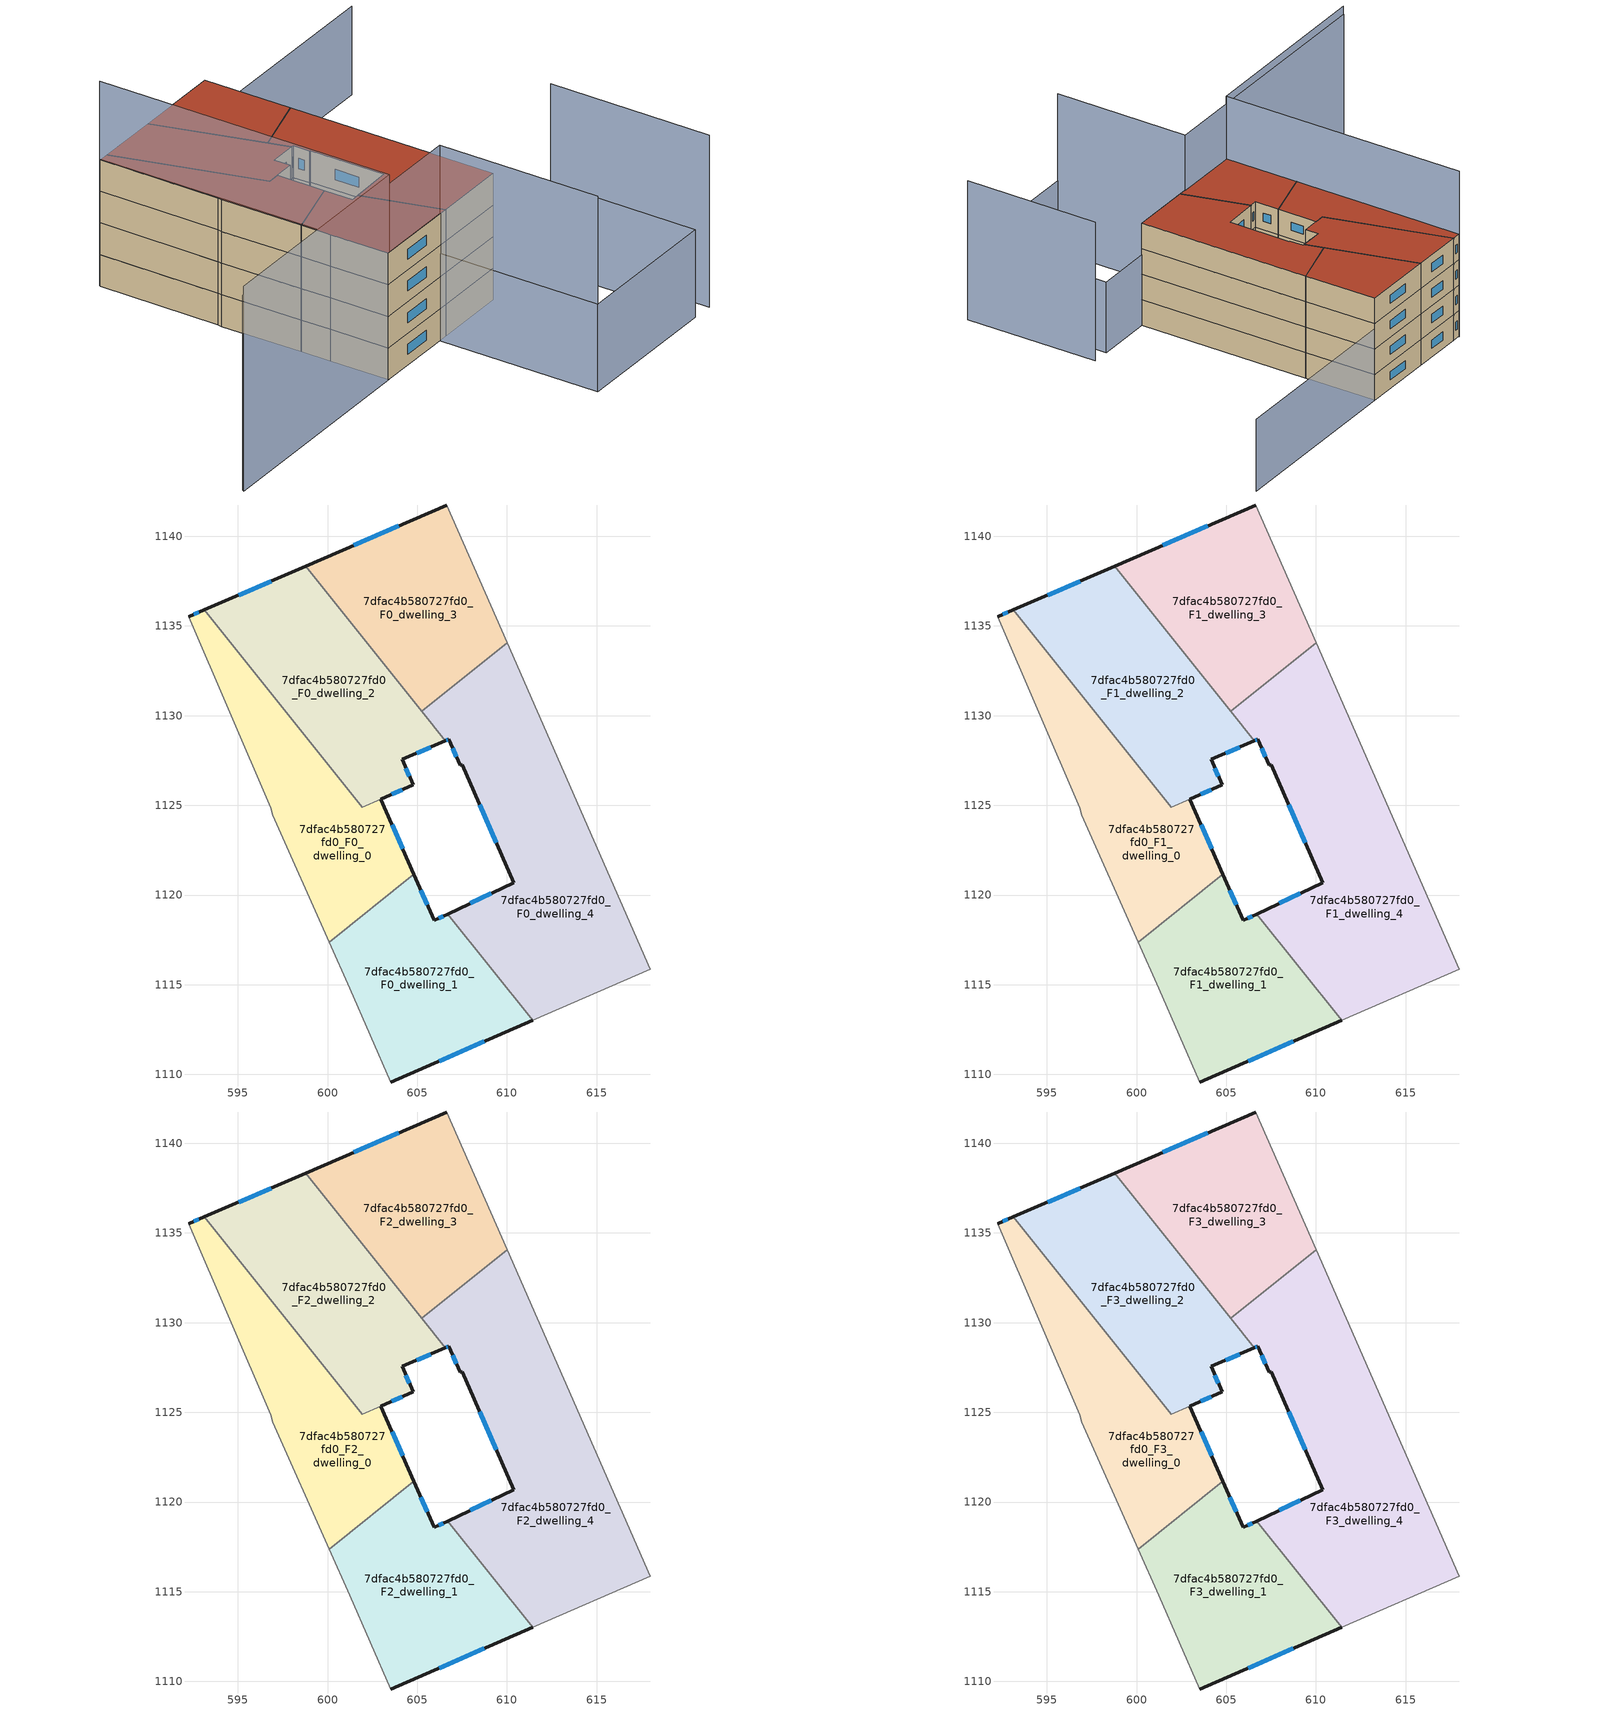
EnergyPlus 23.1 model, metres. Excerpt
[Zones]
7dfac4b580727fd0_F0_dwelling_0
 floor ground (EU_floor_Construction): 602.97,1125.34 604.82,1121.14 600.1,1117.37 596.94,1124.46 596.82,1124.88 592.26,1135.52 593.12,1135.89 601.93,1124.89 z0
 wall outside (EU_wall_Construction): 593.12,1135.89 592.26,1135.52 / 604.82,1121.14 602.97,1125.34 z0:3
 wall adiabatic (EU_wall_Construction): 592.26,1135.52 596.82,1124.88 596.94,1124.46 600.1,1117.37 z0:3
 wall to 7dfac4b580727fd0_F0_dwelling_1 (EU_wall_Construction): 600.1,1117.37 604.82,1121.14 z0:3
 wall to 7dfac4b580727fd0_F0_dwelling_2 (EU_wall_Construction): 602.97,1125.34 601.93,1124.89 593.12,1135.89 z0:3
 window (EU_Window_Construction): 592.83,1135.76 592.55,1135.64 / 604.19,1122.57 603.6,1123.92 z1.02:1.98
7dfac4b580727fd0_F0_dwelling_1
 floor ground (EU_floor_Construction): 606.69,1118.94 611.44,1113.01 603.53,1109.58 601.24,1114.81 600.1,1117.37 604.82,1121.14 605.94,1118.58 z0
 wall outside (EU_wall_Construction): 603.53,1109.58 611.44,1113.01 / 606.69,1118.94 605.94,1118.58 604.82,1121.14 z0:3
 wall adiabatic (EU_wall_Construction): 600.1,1117.37 601.24,1114.81 603.53,1109.58 z0:3
 wall to 7dfac4b580727fd0_F0_dwelling_4 (EU_wall_Construction): 611.44,1113.01 606.7,1118.94 z0:3
 window (EU_Window_Construction): 606.22,1110.75 608.75,1111.84 / 605.56,1119.45 605.2,1120.27 / 606.44,1118.82 606.2,1118.7 z1.02:1.98
7dfac4b580727fd0_F0_dwelling_2
 floor ground (EU_floor_Construction): 598.77,1138.34 606.56,1128.61 604.15,1127.55 604.78,1126.14 601.93,1124.89 593.12,1135.89 z0
 wall outside (EU_wall_Construction): 598.77,1138.34 593.12,1135.89 / 602.97,1125.34 604.78,1126.14 604.15,1127.55 606.56,1128.61 z0:3
 wall to 7dfac4b580727fd0_F0_dwelling_3 (EU_wall_Construction): 605.25,1130.25 598.77,1138.34 z0:3
 wall to 7dfac4b580727fd0_F0_dwelling_4 (EU_wall_Construction): 606.56,1128.61 605.25,1130.25 z0:3
 window (EU_Window_Construction): 596.85,1137.5 595.04,1136.72 / 604.97,1127.91 605.74,1128.25 / 604.57,1126.62 604.37,1127.07 / 603.59,1125.61 604.16,1125.87 z1.02:1.98
7dfac4b580727fd0_F0_dwelling_3
 floor ground (EU_floor_Construction): 606.64,1141.74 610.01,1134.06 605.25,1130.25 598.77,1138.34 z0
 wall outside (EU_wall_Construction): 606.64,1141.74 598.77,1138.34 z0:3
 wall adiabatic (EU_wall_Construction): 610.01,1134.06 606.64,1141.74 z0:3
 wall to 7dfac4b580727fd0_F0_dwelling_4 (EU_wall_Construction): 605.25,1130.25 610.01,1134.06 z0:3
 window (EU_Window_Construction): 603.96,1140.58 601.45,1139.49 z1.02:1.98
7dfac4b580727fd0_F0_dwelling_4
 floor ground (EU_floor_Construction): 610.01,1134.06 617.99,1115.86 611.44,1113.01 606.69,1118.94 610.39,1120.68 607.5,1127.26 607.4,1127.22 606.75,1128.69 606.56,1128.61 605.25,1130.25 z0
 wall outside (EU_wall_Construction): 606.56,1128.61 606.75,1128.69 607.4,1127.22 607.5,1127.26 610.39,1120.68 606.69,1118.94 z0:3
 wall adiabatic (EU_wall_Construction): 611.44,1113.01 617.99,1115.86 610.01,1134.06 z0:3
 window (EU_Window_Construction): 606.97,1128.19 607.18,1127.72 / 606.63,1128.64 606.69,1128.66 / 609.13,1120.09 607.95,1119.53 / 608.48,1125.02 609.41,1122.92 z1.02:1.98
7dfac4b580727fd0_F1_dwelling_0
 floor to 7dfac4b580727fd0_F0_dwelling_0 (EU_floor_Construction): 602.97,1125.34 604.82,1121.14 600.1,1117.37 596.94,1124.46 596.82,1124.88 592.26,1135.52 593.12,1135.89 601.93,1124.89 z3
 wall outside (EU_wall_Construction): 593.12,1135.89 592.26,1135.52 / 604.82,1121.14 602.97,1125.34 z3:6
 wall adiabatic (EU_wall_Construction): 592.26,1135.52 596.82,1124.88 596.94,1124.46 600.1,1117.37 z3:6
 wall to 7dfac4b580727fd0_F1_dwelling_1 (EU_wall_Construction): 600.1,1117.37 604.82,1121.14 z3:6
 wall to 7dfac4b580727fd0_F1_dwelling_2 (EU_wall_Construction): 602.97,1125.34 601.93,1124.89 593.12,1135.89 z3:6
 window (EU_Window_Construction): 592.83,1135.76 592.55,1135.64 / 604.19,1122.57 603.6,1123.92 z4.02:4.98
7dfac4b580727fd0_F1_dwelling_1
 floor to 7dfac4b580727fd0_F0_dwelling_1 (EU_floor_Construction): 606.69,1118.94 611.44,1113.01 603.53,1109.58 601.24,1114.81 600.1,1117.37 604.82,1121.14 605.94,1118.58 z3
 wall outside (EU_wall_Construction): 603.53,1109.58 611.44,1113.01 / 606.69,1118.94 605.94,1118.58 604.82,1121.14 z3:6
 wall adiabatic (EU_wall_Construction): 600.1,1117.37 601.24,1114.81 603.53,1109.58 z3:6
 wall to 7dfac4b580727fd0_F1_dwelling_4 (EU_wall_Construction): 611.44,1113.01 606.7,1118.94 z3:6
 window (EU_Window_Construction): 606.22,1110.75 608.75,1111.84 / 605.56,1119.45 605.2,1120.27 / 606.44,1118.82 606.2,1118.7 z4.02:4.98
7dfac4b580727fd0_F1_dwelling_2
 floor to 7dfac4b580727fd0_F0_dwelling_2 (EU_floor_Construction): 598.77,1138.34 606.56,1128.61 604.15,1127.55 604.78,1126.14 601.93,1124.89 593.12,1135.89 z3
 wall outside (EU_wall_Construction): 598.77,1138.34 593.12,1135.89 / 602.97,1125.34 604.78,1126.14 604.15,1127.55 606.56,1128.61 z3:6
 wall to 7dfac4b580727fd0_F1_dwelling_3 (EU_wall_Construction): 605.25,1130.25 598.77,1138.34 z3:6
 wall to 7dfac4b580727fd0_F1_dwelling_4 (EU_wall_Construction): 606.56,1128.61 605.25,1130.25 z3:6
 window (EU_Window_Construction): 596.85,1137.5 595.04,1136.72 / 604.97,1127.91 605.74,1128.25 / 604.57,1126.62 604.37,1127.07 / 603.59,1125.61 604.16,1125.87 z4.02:4.98
7dfac4b580727fd0_F1_dwelling_3
 floor to 7dfac4b580727fd0_F0_dwelling_3 (EU_floor_Construction): 606.64,1141.74 610.01,1134.06 605.25,1130.25 598.77,1138.34 z3
 wall outside (EU_wall_Construction): 606.64,1141.74 598.77,1138.34 z3:6
 wall adiabatic (EU_wall_Construction): 610.01,1134.06 606.64,1141.74 z3:6
 wall to 7dfac4b580727fd0_F1_dwelling_4 (EU_wall_Construction): 605.25,1130.25 610.01,1134.06 z3:6
 window (EU_Window_Construction): 603.96,1140.58 601.45,1139.49 z4.02:4.98
7dfac4b580727fd0_F1_dwelling_4
 floor to 7dfac4b580727fd0_F0_dwelling_4 (EU_floor_Construction): 610.01,1134.06 617.99,1115.86 611.44,1113.01 606.69,1118.94 610.39,1120.68 607.5,1127.26 607.4,1127.22 606.75,1128.69 606.56,1128.61 605.25,1130.25 z3
 wall outside (EU_wall_Construction): 606.56,1128.61 606.75,1128.69 607.4,1127.22 607.5,1127.26 610.39,1120.68 606.69,1118.94 z3:6
 wall adiabatic (EU_wall_Construction): 611.44,1113.01 617.99,1115.86 610.01,1134.06 z3:6
 window (EU_Window_Construction): 606.97,1128.19 607.18,1127.72 / 606.63,1128.64 606.69,1128.66 / 609.13,1120.09 607.95,1119.53 / 608.48,1125.02 609.41,1122.92 z4.02:4.98
7dfac4b580727fd0_F2_dwelling_0
 floor to 7dfac4b580727fd0_F1_dwelling_0 (EU_floor_Construction): 602.97,1125.34 604.82,1121.14 600.1,1117.37 596.94,1124.46 596.82,1124.88 592.26,1135.52 593.12,1135.89 601.93,1124.89 z6
 wall outside (EU_wall_Construction): 593.12,1135.89 592.26,1135.52 / 604.82,1121.14 602.97,1125.34 z6:9
 wall adiabatic (EU_wall_Construction): 592.26,1135.52 596.82,1124.88 596.94,1124.46 600.1,1117.37 z6:9
 wall to 7dfac4b580727fd0_F2_dwelling_1 (EU_wall_Construction): 600.1,1117.37 604.82,1121.14 z6:9
 wall to 7dfac4b580727fd0_F2_dwelling_2 (EU_wall_Construction): 602.97,1125.34 601.93,1124.89 593.12,1135.89 z6:9
 window (EU_Window_Construction): 592.83,1135.76 592.55,1135.64 / 604.19,1122.57 603.6,1123.92 z7.02:7.98
7dfac4b580727fd0_F2_dwelling_1
 floor to 7dfac4b580727fd0_F1_dwelling_1 (EU_floor_Construction): 606.69,1118.94 611.44,1113.01 603.53,1109.58 601.24,1114.81 600.1,1117.37 604.82,1121.14 605.94,1118.58 z6
 wall outside (EU_wall_Construction): 603.53,1109.58 611.44,1113.01 / 606.69,1118.94 605.94,1118.58 604.82,1121.14 z6:9
 wall adiabatic (EU_wall_Construction): 600.1,1117.37 601.24,1114.81 603.53,1109.58 z6:9
 wall to 7dfac4b580727fd0_F2_dwelling_4 (EU_wall_Construction): 611.44,1113.01 606.7,1118.94 z6:9
 window (EU_Window_Construction): 606.22,1110.75 608.75,1111.84 / 605.56,1119.45 605.2,1120.27 / 606.44,1118.82 606.2,1118.7 z7.02:7.98
7dfac4b580727fd0_F2_dwelling_2
 floor to 7dfac4b580727fd0_F1_dwelling_2 (EU_floor_Construction): 598.77,1138.34 606.56,1128.61 604.15,1127.55 604.78,1126.14 601.93,1124.89 593.12,1135.89 z6
 wall outside (EU_wall_Construction): 598.77,1138.34 593.12,1135.89 / 602.97,1125.34 604.78,1126.14 604.15,1127.55 606.56,1128.61 z6:9
 wall to 7dfac4b580727fd0_F2_dwelling_3 (EU_wall_Construction): 605.25,1130.25 598.77,1138.34 z6:9
 wall to 7dfac4b580727fd0_F2_dwelling_4 (EU_wall_Construction): 606.56,1128.61 605.25,1130.25 z6:9
 window (EU_Window_Construction): 596.85,1137.5 595.04,1136.72 / 604.97,1127.91 605.74,1128.25 / 604.57,1126.62 604.37,1127.07 / 603.59,1125.61 604.16,1125.87 z7.02:7.98
7dfac4b580727fd0_F2_dwelling_3
 floor to 7dfac4b580727fd0_F1_dwelling_3 (EU_floor_Construction): 606.64,1141.74 610.01,1134.06 605.25,1130.25 598.77,1138.34 z6
 wall outside (EU_wall_Construction): 606.64,1141.74 598.77,1138.34 z6:9
 wall adiabatic (EU_wall_Construction): 610.01,1134.06 606.64,1141.74 z6:9
 wall to 7dfac4b580727fd0_F2_dwelling_4 (EU_wall_Construction): 605.25,1130.25 610.01,1134.06 z6:9
 window (EU_Window_Construction): 603.96,1140.58 601.45,1139.49 z7.02:7.98
7dfac4b580727fd0_F2_dwelling_4
 floor to 7dfac4b580727fd0_F1_dwelling_4 (EU_floor_Construction): 610.01,1134.06 617.99,1115.86 611.44,1113.01 606.69,1118.94 610.39,1120.68 607.5,1127.26 607.4,1127.22 606.75,1128.69 606.56,1128.61 605.25,1130.25 z6
 wall outside (EU_wall_Construction): 606.56,1128.61 606.75,1128.69 607.4,1127.22 607.5,1127.26 610.39,1120.68 606.69,1118.94 z6:9
 wall adiabatic (EU_wall_Construction): 611.44,1113.01 617.99,1115.86 610.01,1134.06 z6:9
 window (EU_Window_Construction): 606.97,1128.19 607.18,1127.72 / 606.63,1128.64 606.69,1128.66 / 609.13,1120.09 607.95,1119.53 / 608.48,1125.02 609.41,1122.92 z7.02:7.98
7dfac4b580727fd0_F3_dwelling_0
 floor to 7dfac4b580727fd0_F2_dwelling_0 (EU_floor_Construction): 602.97,1125.34 604.82,1121.14 600.1,1117.37 596.94,1124.46 596.82,1124.88 592.26,1135.52 593.12,1135.89 601.93,1124.89 z9
 wall outside (EU_wall_Construction): 593.12,1135.89 592.26,1135.52 / 604.82,1121.14 602.97,1125.34 z9:12
 wall adiabatic (EU_wall_Construction): 592.26,1135.52 596.82,1124.88 596.94,1124.46 600.1,1117.37 z9:12
 wall to 7dfac4b580727fd0_F3_dwelling_1 (EU_wall_Construction): 600.1,1117.37 604.82,1121.14 z9:12
 wall to 7dfac4b580727fd0_F3_dwelling_2 (EU_wall_Construction): 602.97,1125.34 601.93,1124.89 593.12,1135.89 z9:12
 window (EU_Window_Construction): 592.83,1135.76 592.55,1135.64 / 604.19,1122.57 603.6,1123.92 z10.02:10.98
 roof outside (EU_roof_Construction): 604.82,1121.14 602.97,1125.34 601.93,1124.89 593.12,1135.89 592.26,1135.52 596.82,1124.88 596.94,1124.46 600.1,1117.37 z12
7dfac4b580727fd0_F3_dwelling_1
 floor to 7dfac4b580727fd0_F2_dwelling_1 (EU_floor_Construction): 606.69,1118.94 611.44,1113.01 603.53,1109.58 601.24,1114.81 600.1,1117.37 604.82,1121.14 605.94,1118.58 z9
 wall outside (EU_wall_Construction): 603.53,1109.58 611.44,1113.01 / 606.69,1118.94 605.94,1118.58 604.82,1121.14 z9:12
 wall adiabatic (EU_wall_Construction): 600.1,1117.37 601.24,1114.81 603.53,1109.58 z9:12
 wall to 7dfac4b580727fd0_F3_dwelling_4 (EU_wall_Construction): 611.44,1113.01 606.7,1118.94 z9:12
 window (EU_Window_Construction): 606.22,1110.75 608.75,1111.84 / 605.56,1119.45 605.2,1120.27 / 606.44,1118.82 606.2,1118.7 z10.02:10.98
 roof outside (EU_roof_Construction): 611.44,1113.01 606.69,1118.94 605.94,1118.58 604.82,1121.14 600.1,1117.37 601.24,1114.81 603.53,1109.58 z12
7dfac4b580727fd0_F3_dwelling_2
 floor to 7dfac4b580727fd0_F2_dwelling_2 (EU_floor_Construction): 598.77,1138.34 606.56,1128.61 604.15,1127.55 604.78,1126.14 601.93,1124.89 593.12,1135.89 z9
 wall outside (EU_wall_Construction): 598.77,1138.34 593.12,1135.89 / 602.97,1125.34 604.78,1126.14 604.15,1127.55 606.56,1128.61 z9:12
 wall to 7dfac4b580727fd0_F3_dwelling_3 (EU_wall_Construction): 605.25,1130.25 598.77,1138.34 z9:12
 wall to 7dfac4b580727fd0_F3_dwelling_4 (EU_wall_Construction): 606.56,1128.61 605.25,1130.25 z9:12
 window (EU_Window_Construction): 596.85,1137.5 595.04,1136.72 / 604.97,1127.91 605.74,1128.25 / 604.57,1126.62 604.37,1127.07 / 603.59,1125.61 604.16,1125.87 z10.02:10.98
 roof outside (EU_roof_Construction): 604.78,1126.14 604.15,1127.55 606.56,1128.61 598.77,1138.34 593.12,1135.89 601.93,1124.89 z12
7dfac4b580727fd0_F3_dwelling_3
 floor to 7dfac4b580727fd0_F2_dwelling_3 (EU_floor_Construction): 606.64,1141.74 610.01,1134.06 605.25,1130.25 598.77,1138.34 z9
 wall outside (EU_wall_Construction): 606.64,1141.74 598.77,1138.34 z9:12
 wall adiabatic (EU_wall_Construction): 610.01,1134.06 606.64,1141.74 z9:12
 wall to 7dfac4b580727fd0_F3_dwelling_4 (EU_wall_Construction): 605.25,1130.25 610.01,1134.06 z9:12
 window (EU_Window_Construction): 603.96,1140.58 601.45,1139.49 z10.02:10.98
 roof outside (EU_roof_Construction): 610.01,1134.06 606.64,1141.74 598.77,1138.34 605.25,1130.25 z12
7dfac4b580727fd0_F3_dwelling_4
 floor to 7dfac4b580727fd0_F2_dwelling_4 (EU_floor_Construction): 610.01,1134.06 617.99,1115.86 611.44,1113.01 606.69,1118.94 610.39,1120.68 607.5,1127.26 607.4,1127.22 606.75,1128.69 606.56,1128.61 605.25,1130.25 z9
 wall outside (EU_wall_Construction): 606.56,1128.61 606.75,1128.69 607.4,1127.22 607.5,1127.26 610.39,1120.68 606.69,1118.94 z9:12
 wall adiabatic (EU_wall_Construction): 611.44,1113.01 617.99,1115.86 610.01,1134.06 z9:12
 window (EU_Window_Construction): 606.97,1128.19 607.18,1127.72 / 606.63,1128.64 606.69,1128.66 / 609.13,1120.09 607.95,1119.53 / 608.48,1125.02 609.41,1122.92 z10.02:10.98
 roof outside (EU_roof_Construction): 617.99,1115.86 610.01,1134.06 605.25,1130.25 606.56,1128.61 606.75,1128.69 607.4,1127.22 607.5,1127.26 610.39,1120.68 606.69,1118.94 611.44,1113.01 z12
shading: 583.52,1100.93 610.64,1112.73 / 610.64,1112.73 616.84,1098.5 z0:18.5; 616.82,1098.48 610.63,1112.66 / 610.63,1112.66 624.1,1118.54 / 624.1,1118.54 630.29,1104.36 / 630.29,1104.36 616.82,1098.48 z0:8.3; 632.17,1105.11 625.93,1119.34 z0:16.3; 592.23,1135.58 603.62,1109.62 / 603.62,1109.62 583.51,1100.8 z0:19.4; 617.95,1115.82 606.64,1141.74 / 606.64,1141.74 626.9,1150.58 z0:8.4
[Building]
EU S2 Campaign: North Axis=0; Terrain=City; Solar Distribution=FullExterior
[Site:Location]
Vienna: Latitude=48; Longitude=16.5; Time Zone=1; Elevation=183
[SizingPeriod:WeatherFileDays]
AnnualSizingPeriod: Begin Month=1; Begin Day of Month=1; End Month=12; End Day of Month=31; Day of Week for Start Day=Monday; Use Weather File Daylight Saving Period=No; Use Weather File Rain and Snow Indicators=No
[MATERIAL]
EU_InternalMass_Material: Roughness=MediumRough; Thickness=0.1; Conductivity=1; Density=1800; Specific Heat=900; Thermal Absorptance=0.9; Solar Absorptance=0.7; Visible Absorptance=0.7
[MATERIAL:NOMASS] Roughness=MediumRough; Thermal Absorptance=0.9; Solar Absorptance=0.7; Visible Absorptance=0.7
Name | Thermal Resistance
EU_wall_NoMass | 0.942466
EU_roof_NoMass | 0.551687
EU_floor_NoMass | 0.66527
[WINDOWMATERIAL:SIMPLEGLAZINGSYSTEM]
EU_Window_SimpleGlazing: UFactor=2.03367; Solar Heat Gain Coefficient=0.65; Visible Transmittance=0.65
[CONSTRUCTION]
EU_wall_Construction: EU_wall_NoMass
EU_roof_Construction: EU_roof_NoMass
EU_floor_Construction: EU_floor_NoMass
EU_Window_Construction: EU_Window_SimpleGlazing
EU_InternalMass_Construction: EU_InternalMass_Material
[ZONE] Type=1; Multiplier=1; Ceiling Height=autocalculate; Floor Area=autocalculate; Part of Total Floor Area=Yes
Name | Volume
7dfac4b580727fd0_F0_dwelling_0 | 209.871
7dfac4b580727fd0_F1_dwelling_0; 7dfac4b580727fd0_F2_dwelling_0; 7dfac4b580727fd0_F3_dwelling_0 | 209.87
7dfac4b580727fd0_F0_dwelling_1 | 202.63
7dfac4b580727fd0_F1_dwelling_1; 7dfac4b580727fd0_F2_dwelling_1; 7dfac4b580727fd0_F3_dwelling_1 | 202.628
7dfac4b580727fd0_F0_dwelling_2; 7dfac4b580727fd0_F1_dwelling_2; 7dfac4b580727fd0_F2_dwelling_2; 7dfac4b580727fd0_F3_dwelling_2 | 237.704
7dfac4b580727fd0_F0_dwelling_3; 7dfac4b580727fd0_F1_dwelling_3; 7dfac4b580727fd0_F2_dwelling_3; 7dfac4b580727fd0_F3_dwelling_3 | 202.635
7dfac4b580727fd0_F0_dwelling_4; 7dfac4b580727fd0_F1_dwelling_4; 7dfac4b580727fd0_F2_dwelling_4; 7dfac4b580727fd0_F3_dwelling_4 | 362.925
[INTERNALMASS] Construction=EU_InternalMass_Construction
Name | Zone or ZoneList | Surface Area
7dfac4b580727fd0_F0_dwelling_0_EU_InternalMass | 7dfac4b580727fd0_F0_dwelling_0 | 69.9564
7dfac4b580727fd0_F0_dwelling_1_EU_InternalMass | 7dfac4b580727fd0_F0_dwelling_1 | 67.5429
7dfac4b580727fd0_F0_dwelling_2_EU_InternalMass | 7dfac4b580727fd0_F0_dwelling_2 | 79.2344
7dfac4b580727fd0_F0_dwelling_3_EU_InternalMass | 7dfac4b580727fd0_F0_dwelling_3 | 67.5461
7dfac4b580727fd0_F0_dwelling_4_EU_InternalMass | 7dfac4b580727fd0_F0_dwelling_4 | 120.975
7dfac4b580727fd0_F1_dwelling_0_EU_InternalMass | 7dfac4b580727fd0_F1_dwelling_0 | 69.9564
7dfac4b580727fd0_F1_dwelling_1_EU_InternalMass | 7dfac4b580727fd0_F1_dwelling_1 | 67.5429
7dfac4b580727fd0_F1_dwelling_2_EU_InternalMass | 7dfac4b580727fd0_F1_dwelling_2 | 79.2344
7dfac4b580727fd0_F1_dwelling_3_EU_InternalMass | 7dfac4b580727fd0_F1_dwelling_3 | 67.5461
7dfac4b580727fd0_F1_dwelling_4_EU_InternalMass | 7dfac4b580727fd0_F1_dwelling_4 | 120.975
7dfac4b580727fd0_F2_dwelling_0_EU_InternalMass | 7dfac4b580727fd0_F2_dwelling_0 | 69.9564
7dfac4b580727fd0_F2_dwelling_1_EU_InternalMass | 7dfac4b580727fd0_F2_dwelling_1 | 67.5429
7dfac4b580727fd0_F2_dwelling_2_EU_InternalMass | 7dfac4b580727fd0_F2_dwelling_2 | 79.2344
7dfac4b580727fd0_F2_dwelling_3_EU_InternalMass | 7dfac4b580727fd0_F2_dwelling_3 | 67.5461
7dfac4b580727fd0_F2_dwelling_4_EU_InternalMass | 7dfac4b580727fd0_F2_dwelling_4 | 120.975
7dfac4b580727fd0_F3_dwelling_0_EU_InternalMass | 7dfac4b580727fd0_F3_dwelling_0 | 69.9564
7dfac4b580727fd0_F3_dwelling_1_EU_InternalMass | 7dfac4b580727fd0_F3_dwelling_1 | 67.5429
7dfac4b580727fd0_F3_dwelling_2_EU_InternalMass | 7dfac4b580727fd0_F3_dwelling_2 | 79.2344
7dfac4b580727fd0_F3_dwelling_3_EU_InternalMass | 7dfac4b580727fd0_F3_dwelling_3 | 67.5461
7dfac4b580727fd0_F3_dwelling_4_EU_InternalMass | 7dfac4b580727fd0_F3_dwelling_4 | 120.975
[OTHEREQUIPMENT] Fuel Type=Electricity; Design Level Calculation Method=Watts/Area; Power per Zone Floor Area=1; Fraction Latent=0; Fraction Radiant=0; Fraction Lost=0; Carbon Dioxide Generation Rate=0; EndUse Subcategory=EU_Step8_InternalGains
Name | Zone or ZoneList or Space or SpaceList | Schedule
EU_Step8_InternalGain_7dfac4b580727fd0_F0_dwelling_0_f000 | 7dfac4b580727fd0_F0_dwelling_0 | EU_Step8_GainSchedule_7dfac4b580727fd0_F0_dwelling_0_f000
EU_Step8_InternalGain_7dfac4b580727fd0_F0_dwelling_1_f000 | 7dfac4b580727fd0_F0_dwelling_1 | EU_Step8_GainSchedule_7dfac4b580727fd0_F0_dwelling_1_f000
EU_Step8_InternalGain_7dfac4b580727fd0_F0_dwelling_2_f000 | 7dfac4b580727fd0_F0_dwelling_2 | EU_Step8_GainSchedule_7dfac4b580727fd0_F0_dwelling_2_f000
EU_Step8_InternalGain_7dfac4b580727fd0_F0_dwelling_3_f000 | 7dfac4b580727fd0_F0_dwelling_3 | EU_Step8_GainSchedule_7dfac4b580727fd0_F0_dwelling_3_f000
EU_Step8_InternalGain_7dfac4b580727fd0_F0_dwelling_4_f000 | 7dfac4b580727fd0_F0_dwelling_4 | EU_Step8_GainSchedule_7dfac4b580727fd0_F0_dwelling_4_f000
EU_Step8_InternalGain_7dfac4b580727fd0_F1_dwelling_0_f000 | 7dfac4b580727fd0_F1_dwelling_0 | EU_Step8_GainSchedule_7dfac4b580727fd0_F1_dwelling_0_f000
EU_Step8_InternalGain_7dfac4b580727fd0_F1_dwelling_1_f000 | 7dfac4b580727fd0_F1_dwelling_1 | EU_Step8_GainSchedule_7dfac4b580727fd0_F1_dwelling_1_f000
EU_Step8_InternalGain_7dfac4b580727fd0_F1_dwelling_2_f000 | 7dfac4b580727fd0_F1_dwelling_2 | EU_Step8_GainSchedule_7dfac4b580727fd0_F1_dwelling_2_f000
EU_Step8_InternalGain_7dfac4b580727fd0_F1_dwelling_3_f000 | 7dfac4b580727fd0_F1_dwelling_3 | EU_Step8_GainSchedule_7dfac4b580727fd0_F1_dwelling_3_f000
EU_Step8_InternalGain_7dfac4b580727fd0_F1_dwelling_4_f000 | 7dfac4b580727fd0_F1_dwelling_4 | EU_Step8_GainSchedule_7dfac4b580727fd0_F1_dwelling_4_f000
EU_Step8_InternalGain_7dfac4b580727fd0_F2_dwelling_0_f000 | 7dfac4b580727fd0_F2_dwelling_0 | EU_Step8_GainSchedule_7dfac4b580727fd0_F2_dwelling_0_f000
EU_Step8_InternalGain_7dfac4b580727fd0_F2_dwelling_1_f000 | 7dfac4b580727fd0_F2_dwelling_1 | EU_Step8_GainSchedule_7dfac4b580727fd0_F2_dwelling_1_f000
EU_Step8_InternalGain_7dfac4b580727fd0_F2_dwelling_2_f000 | 7dfac4b580727fd0_F2_dwelling_2 | EU_Step8_GainSchedule_7dfac4b580727fd0_F2_dwelling_2_f000
EU_Step8_InternalGain_7dfac4b580727fd0_F2_dwelling_3_f000 | 7dfac4b580727fd0_F2_dwelling_3 | EU_Step8_GainSchedule_7dfac4b580727fd0_F2_dwelling_3_f000
EU_Step8_InternalGain_7dfac4b580727fd0_F2_dwelling_4_f000 | 7dfac4b580727fd0_F2_dwelling_4 | EU_Step8_GainSchedule_7dfac4b580727fd0_F2_dwelling_4_f000
EU_Step8_InternalGain_7dfac4b580727fd0_F3_dwelling_0_f000 | 7dfac4b580727fd0_F3_dwelling_0 | EU_Step8_GainSchedule_7dfac4b580727fd0_F3_dwelling_0_f000
EU_Step8_InternalGain_7dfac4b580727fd0_F3_dwelling_1_f000 | 7dfac4b580727fd0_F3_dwelling_1 | EU_Step8_GainSchedule_7dfac4b580727fd0_F3_dwelling_1_f000
EU_Step8_InternalGain_7dfac4b580727fd0_F3_dwelling_2_f000 | 7dfac4b580727fd0_F3_dwelling_2 | EU_Step8_GainSchedule_7dfac4b580727fd0_F3_dwelling_2_f000
EU_Step8_InternalGain_7dfac4b580727fd0_F3_dwelling_3_f000 | 7dfac4b580727fd0_F3_dwelling_3 | EU_Step8_GainSchedule_7dfac4b580727fd0_F3_dwelling_3_f000
EU_Step8_InternalGain_7dfac4b580727fd0_F3_dwelling_4_f000 | 7dfac4b580727fd0_F3_dwelling_4 | EU_Step8_GainSchedule_7dfac4b580727fd0_F3_dwelling_4_f000
[ZONEVENTILATION:DESIGNFLOWRATE] Schedule=EU_AlwaysOn; Design Flow Rate Calculation Method=AirChanges/Hour; Air Changes per Hour=0.530523; Ventilation Type=Natural; Fan Pressure Rise=0; Fan Total Efficiency=1; Constant Term Coefficient=1; Temperature Term Coefficient=0; Velocity Term Coefficient=0; Velocity Squared Term Coefficient=0; Minimum Indoor Temperature=-100; Maximum Indoor Temperature=100; Delta Temperature=-100; Minimum Outdoor Temperature=-100; Maximum Outdoor Temperature=100; Maximum Wind Speed=40
Name | Zone or ZoneList or Space or SpaceList
EU_ConstantAir_7dfac4b580727fd0_F0_dwelling_0 | 7dfac4b580727fd0_F0_dwelling_0
EU_ConstantAir_7dfac4b580727fd0_F0_dwelling_1 | 7dfac4b580727fd0_F0_dwelling_1
EU_ConstantAir_7dfac4b580727fd0_F0_dwelling_2 | 7dfac4b580727fd0_F0_dwelling_2
EU_ConstantAir_7dfac4b580727fd0_F0_dwelling_3 | 7dfac4b580727fd0_F0_dwelling_3
EU_ConstantAir_7dfac4b580727fd0_F0_dwelling_4 | 7dfac4b580727fd0_F0_dwelling_4
EU_ConstantAir_7dfac4b580727fd0_F1_dwelling_0 | 7dfac4b580727fd0_F1_dwelling_0
EU_ConstantAir_7dfac4b580727fd0_F1_dwelling_1 | 7dfac4b580727fd0_F1_dwelling_1
EU_ConstantAir_7dfac4b580727fd0_F1_dwelling_2 | 7dfac4b580727fd0_F1_dwelling_2
EU_ConstantAir_7dfac4b580727fd0_F1_dwelling_3 | 7dfac4b580727fd0_F1_dwelling_3
EU_ConstantAir_7dfac4b580727fd0_F1_dwelling_4 | 7dfac4b580727fd0_F1_dwelling_4
EU_ConstantAir_7dfac4b580727fd0_F2_dwelling_0 | 7dfac4b580727fd0_F2_dwelling_0
EU_ConstantAir_7dfac4b580727fd0_F2_dwelling_1 | 7dfac4b580727fd0_F2_dwelling_1
EU_ConstantAir_7dfac4b580727fd0_F2_dwelling_2 | 7dfac4b580727fd0_F2_dwelling_2
EU_ConstantAir_7dfac4b580727fd0_F2_dwelling_3 | 7dfac4b580727fd0_F2_dwelling_3
EU_ConstantAir_7dfac4b580727fd0_F2_dwelling_4 | 7dfac4b580727fd0_F2_dwelling_4
EU_ConstantAir_7dfac4b580727fd0_F3_dwelling_0 | 7dfac4b580727fd0_F3_dwelling_0
EU_ConstantAir_7dfac4b580727fd0_F3_dwelling_1 | 7dfac4b580727fd0_F3_dwelling_1
EU_ConstantAir_7dfac4b580727fd0_F3_dwelling_2 | 7dfac4b580727fd0_F3_dwelling_2
EU_ConstantAir_7dfac4b580727fd0_F3_dwelling_3 | 7dfac4b580727fd0_F3_dwelling_3
EU_ConstantAir_7dfac4b580727fd0_F3_dwelling_4 | 7dfac4b580727fd0_F3_dwelling_4
[HVACTEMPLATE:THERMOSTAT] Constant Heating Setpoint=20; Constant Cooling Setpoint=50
EU_HeatOnly_7dfac4b580727fd0_F0_dwelling_0; EU_HeatOnly_7dfac4b580727fd0_F0_dwelling_1; EU_HeatOnly_7dfac4b580727fd0_F0_dwelling_2; EU_HeatOnly_7dfac4b580727fd0_F0_dwelling_3; EU_HeatOnly_7dfac4b580727fd0_F0_dwelling_4; EU_HeatOnly_7dfac4b580727fd0_F1_dwelling_0; EU_HeatOnly_7dfac4b580727fd0_F1_dwelling_1; EU_HeatOnly_7dfac4b580727fd0_F1_dwelling_2; EU_HeatOnly_7dfac4b580727fd0_F1_dwelling_3; EU_HeatOnly_7dfac4b580727fd0_F1_dwelling_4; EU_HeatOnly_7dfac4b580727fd0_F2_dwelling_0; EU_HeatOnly_7dfac4b580727fd0_F2_dwelling_1; EU_HeatOnly_7dfac4b580727fd0_F2_dwelling_2; EU_HeatOnly_7dfac4b580727fd0_F2_dwelling_3; EU_HeatOnly_7dfac4b580727fd0_F2_dwelling_4; EU_HeatOnly_7dfac4b580727fd0_F3_dwelling_0; EU_HeatOnly_7dfac4b580727fd0_F3_dwelling_1; EU_HeatOnly_7dfac4b580727fd0_F3_dwelling_2; EU_HeatOnly_7dfac4b580727fd0_F3_dwelling_3; EU_HeatOnly_7dfac4b580727fd0_F3_dwelling_4
[HVACTEMPLATE:ZONE:IDEALLOADSAIRSYSTEM] System Availability Schedule=EU_AlwaysOn; Maximum Heating Supply Air Temperature=50; Minimum Cooling Supply Air Temperature=13; Maximum Heating Supply Air Humidity Ratio=0.0156; Minimum Cooling Supply Air Humidity Ratio=0.0077; Heating Limit=NoLimit; Cooling Limit=NoLimit; Heating Availability Schedule=EU_AlwaysOn; Cooling Availability Schedule=EU_CoolingOff; Dehumidification Control Type=ConstantSensibleHeatRatio; Cooling Sensible Heat Ratio=0.7; Dehumidification Setpoint=60; Humidification Control Type=None; Humidification Setpoint=30; Outdoor Air Method=None; Outdoor Air Flow Rate per Person=0.00944; Outdoor Air Flow Rate per Zone Floor Area=0; Outdoor Air Flow Rate per Zone=0; Demand Controlled Ventilation Type=None; Outdoor Air Economizer Type=NoEconomizer; Heat Recovery Type=None; Sensible Heat Recovery Effectiveness=0.7; Latent Heat Recovery Effectiveness=0.65
Name | Template Thermostat
7dfac4b580727fd0_F0_dwelling_0 | EU_HeatOnly_7dfac4b580727fd0_F0_dwelling_0
7dfac4b580727fd0_F0_dwelling_1 | EU_HeatOnly_7dfac4b580727fd0_F0_dwelling_1
7dfac4b580727fd0_F0_dwelling_2 | EU_HeatOnly_7dfac4b580727fd0_F0_dwelling_2
7dfac4b580727fd0_F0_dwelling_3 | EU_HeatOnly_7dfac4b580727fd0_F0_dwelling_3
7dfac4b580727fd0_F0_dwelling_4 | EU_HeatOnly_7dfac4b580727fd0_F0_dwelling_4
7dfac4b580727fd0_F1_dwelling_0 | EU_HeatOnly_7dfac4b580727fd0_F1_dwelling_0
7dfac4b580727fd0_F1_dwelling_1 | EU_HeatOnly_7dfac4b580727fd0_F1_dwelling_1
7dfac4b580727fd0_F1_dwelling_2 | EU_HeatOnly_7dfac4b580727fd0_F1_dwelling_2
7dfac4b580727fd0_F1_dwelling_3 | EU_HeatOnly_7dfac4b580727fd0_F1_dwelling_3
7dfac4b580727fd0_F1_dwelling_4 | EU_HeatOnly_7dfac4b580727fd0_F1_dwelling_4
7dfac4b580727fd0_F2_dwelling_0 | EU_HeatOnly_7dfac4b580727fd0_F2_dwelling_0
7dfac4b580727fd0_F2_dwelling_1 | EU_HeatOnly_7dfac4b580727fd0_F2_dwelling_1
7dfac4b580727fd0_F2_dwelling_2 | EU_HeatOnly_7dfac4b580727fd0_F2_dwelling_2
7dfac4b580727fd0_F2_dwelling_3 | EU_HeatOnly_7dfac4b580727fd0_F2_dwelling_3
7dfac4b580727fd0_F2_dwelling_4 | EU_HeatOnly_7dfac4b580727fd0_F2_dwelling_4
7dfac4b580727fd0_F3_dwelling_0 | EU_HeatOnly_7dfac4b580727fd0_F3_dwelling_0
7dfac4b580727fd0_F3_dwelling_1 | EU_HeatOnly_7dfac4b580727fd0_F3_dwelling_1
7dfac4b580727fd0_F3_dwelling_2 | EU_HeatOnly_7dfac4b580727fd0_F3_dwelling_2
7dfac4b580727fd0_F3_dwelling_3 | EU_HeatOnly_7dfac4b580727fd0_F3_dwelling_3
7dfac4b580727fd0_F3_dwelling_4 | EU_HeatOnly_7dfac4b580727fd0_F3_dwelling_4
[SIZING:ZONE] Zone Cooling Design Supply Air Temperature Input Method=SupplyAirTemperature; Zone Cooling Design Supply Air Temperature=13; Zone Heating Design Supply Air Temperature Input Method=SupplyAirTemperature; Zone Heating Design Supply Air Temperature=50; Zone Cooling Design Supply Air Humidity Ratio=0.008; Zone Heating Design Supply Air Humidity Ratio=0.008; Cooling Design Air Flow Method=DesignDay; Cooling Design Air Flow Rate=0; Cooling Minimum Air Flow per Zone Floor Area=0.000762; Cooling Minimum Air Flow=0; Cooling Minimum Air Flow Fraction=0.2; Heating Design Air Flow Method=DesignDay; Heating Design Air Flow Rate=0; Heating Maximum Air Flow per Zone Floor Area=0.002032; Heating Maximum Air Flow=0.141576; Heating Maximum Air Flow Fraction=0.3; Account for Dedicated Outdoor Air System=No; Dedicated Outdoor Air System Control Strategy=NeutralSupplyAir; Dedicated Outdoor Air Low Setpoint Temperature for Design=autosize; Dedicated Outdoor Air High Setpoint Temperature for Design=autosize; Zone Load Sizing Method=Sensible Load Only No Latent Load; Zone Latent Cooling Design Supply Air Humidity Ratio Input Method=HumidityRatioDifference; Zone Cooling Design Supply Air Humidity Ratio Difference=0.005; Zone Latent Heating Design Supply Air Humidity Ratio Input Method=HumidityRatioDifference; Zone Humidification Design Supply Air Humidity Ratio Difference=0.005
7dfac4b580727fd0_F0_dwelling_0; 7dfac4b580727fd0_F0_dwelling_1; 7dfac4b580727fd0_F0_dwelling_2; 7dfac4b580727fd0_F0_dwelling_3; 7dfac4b580727fd0_F0_dwelling_4; 7dfac4b580727fd0_F1_dwelling_0; 7dfac4b580727fd0_F1_dwelling_1; 7dfac4b580727fd0_F1_dwelling_2; 7dfac4b580727fd0_F1_dwelling_3; 7dfac4b580727fd0_F1_dwelling_4; 7dfac4b580727fd0_F2_dwelling_0; 7dfac4b580727fd0_F2_dwelling_1; 7dfac4b580727fd0_F2_dwelling_2; 7dfac4b580727fd0_F2_dwelling_3; 7dfac4b580727fd0_F2_dwelling_4; 7dfac4b580727fd0_F3_dwelling_0; 7dfac4b580727fd0_F3_dwelling_1; 7dfac4b580727fd0_F3_dwelling_2; 7dfac4b580727fd0_F3_dwelling_3; 7dfac4b580727fd0_F3_dwelling_4
[SCHEDULE:CONSTANT]
Name | Hourly Value
EU_AlwaysOn | 1
EU_CoolingOff | 0
[SCHEDULE:FILE] Column Number=1; Rows to Skip at Top=0; Number of Hours of Data=8760; Column Separator=Comma; Interpolate to Timestep=No; Minutes per Item=60; Adjust Schedule for Daylight Savings=Yes
Name | File
EU_Step8_GainSchedule_7dfac4b580727fd0_F0_dwelling_0_f000 | ../../schedules/7dfac4b580727fd0/7dfac4b580727fd0_F0_dwelling_0_f000_gain.csv
EU_Step8_GainSchedule_7dfac4b580727fd0_F0_dwelling_1_f000 | ../../schedules/7dfac4b580727fd0/7dfac4b580727fd0_F0_dwelling_1_f000_gain.csv
EU_Step8_GainSchedule_7dfac4b580727fd0_F0_dwelling_2_f000 | ../../schedules/7dfac4b580727fd0/7dfac4b580727fd0_F0_dwelling_2_f000_gain.csv
EU_Step8_GainSchedule_7dfac4b580727fd0_F0_dwelling_3_f000 | ../../schedules/7dfac4b580727fd0/7dfac4b580727fd0_F0_dwelling_3_f000_gain.csv
EU_Step8_GainSchedule_7dfac4b580727fd0_F0_dwelling_4_f000 | ../../schedules/7dfac4b580727fd0/7dfac4b580727fd0_F0_dwelling_4_f000_gain.csv
EU_Step8_GainSchedule_7dfac4b580727fd0_F1_dwelling_0_f000 | ../../schedules/7dfac4b580727fd0/7dfac4b580727fd0_F1_dwelling_0_f000_gain.csv
EU_Step8_GainSchedule_7dfac4b580727fd0_F1_dwelling_1_f000 | ../../schedules/7dfac4b580727fd0/7dfac4b580727fd0_F1_dwelling_1_f000_gain.csv
EU_Step8_GainSchedule_7dfac4b580727fd0_F1_dwelling_2_f000 | ../../schedules/7dfac4b580727fd0/7dfac4b580727fd0_F1_dwelling_2_f000_gain.csv
EU_Step8_GainSchedule_7dfac4b580727fd0_F1_dwelling_3_f000 | ../../schedules/7dfac4b580727fd0/7dfac4b580727fd0_F1_dwelling_3_f000_gain.csv
EU_Step8_GainSchedule_7dfac4b580727fd0_F1_dwelling_4_f000 | ../../schedules/7dfac4b580727fd0/7dfac4b580727fd0_F1_dwelling_4_f000_gain.csv
EU_Step8_GainSchedule_7dfac4b580727fd0_F2_dwelling_0_f000 | ../../schedules/7dfac4b580727fd0/7dfac4b580727fd0_F2_dwelling_0_f000_gain.csv
EU_Step8_GainSchedule_7dfac4b580727fd0_F2_dwelling_1_f000 | ../../schedules/7dfac4b580727fd0/7dfac4b580727fd0_F2_dwelling_1_f000_gain.csv
EU_Step8_GainSchedule_7dfac4b580727fd0_F2_dwelling_2_f000 | ../../schedules/7dfac4b580727fd0/7dfac4b580727fd0_F2_dwelling_2_f000_gain.csv
EU_Step8_GainSchedule_7dfac4b580727fd0_F2_dwelling_3_f000 | ../../schedules/7dfac4b580727fd0/7dfac4b580727fd0_F2_dwelling_3_f000_gain.csv
EU_Step8_GainSchedule_7dfac4b580727fd0_F2_dwelling_4_f000 | ../../schedules/7dfac4b580727fd0/7dfac4b580727fd0_F2_dwelling_4_f000_gain.csv
EU_Step8_GainSchedule_7dfac4b580727fd0_F3_dwelling_0_f000 | ../../schedules/7dfac4b580727fd0/7dfac4b580727fd0_F3_dwelling_0_f000_gain.csv
EU_Step8_GainSchedule_7dfac4b580727fd0_F3_dwelling_1_f000 | ../../schedules/7dfac4b580727fd0/7dfac4b580727fd0_F3_dwelling_1_f000_gain.csv
EU_Step8_GainSchedule_7dfac4b580727fd0_F3_dwelling_2_f000 | ../../schedules/7dfac4b580727fd0/7dfac4b580727fd0_F3_dwelling_2_f000_gain.csv
EU_Step8_GainSchedule_7dfac4b580727fd0_F3_dwelling_3_f000 | ../../schedules/7dfac4b580727fd0/7dfac4b580727fd0_F3_dwelling_3_f000_gain.csv
EU_Step8_GainSchedule_7dfac4b580727fd0_F3_dwelling_4_f000 | ../../schedules/7dfac4b580727fd0/7dfac4b580727fd0_F3_dwelling_4_f000_gain.csv
